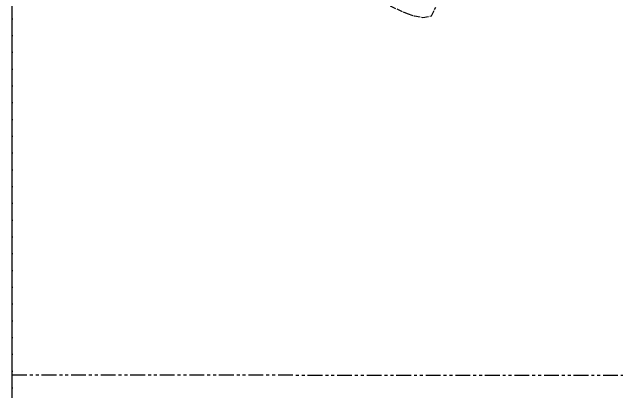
# Model space of a CAD drawing. Header units: metres. Extents: x -550 to 550, y -500 to 950.
# Drawn here: x -550 to -290.1, y 376.7 to 540 of the extents above; entities that cross this region are included whole.
import ezdxf

# ---------------------------------------------------------------- set-up
doc = ezdxf.new("R2010")
doc.units = ezdxf.units.M
doc.header["$LTSCALE"] = 2
for name, pattern in [('DASHDOT', [3.556, 2.54, -0.508, 0, -0.508]), ('DASHED', [1.524, 1.27, -0.254]), ('PHANTOM', [6.35, 3.175, -0.635, 0.635, -0.635, 0.635, -0.635])]:
    doc.linetypes.add(name, pattern=pattern)
for name, color, linetype in [('SITE-FLOOD-LIMIT', 5, 'DASHED'), ('SITE-PROPERTY', 7, 'PHANTOM'), ('SITE-SETBACK-WATER', 1, 'DASHDOT'), ('SITE-WATER-EDGE', 5, 'CONTINUOUS')]:
    doc.layers.add(name, color=color, linetype=linetype)

msp = doc.modelspace()

# ---------------------------------------------------------------- linework, layer by layer
at = {"layer": 'SITE-FLOOD-LIMIT'}
for points in [[(-550, -218.65), (-550, 611.76)], [(-387.5, 542.62), (-380.27, 539.35), (-377.12, 538.35), (-373.56, 537.71), (-369.8, 538.39), (-367.95, 542.06)]]:
    msp.add_lwpolyline(points, dxfattribs=at)
at = {"layer": 'SITE-PROPERTY'}
msp.add_lwpolyline([(-98.3, 383.72), (34.09, 383.62), (28.27, 364.14), (-550, 364.89), (-550, 384.09)], close=True, dxfattribs=at)
at = {"layer": 'SITE-SETBACK-WATER'}
msp.add_lwpolyline([(-550, -276.7), (-550, 665.93)], dxfattribs=at)
at = {"layer": 'SITE-WATER-EDGE'}
msp.add_lwpolyline([(-550, -226.74), (-550, 615.97)], dxfattribs=at)

doc.saveas('drawing.dxf')
